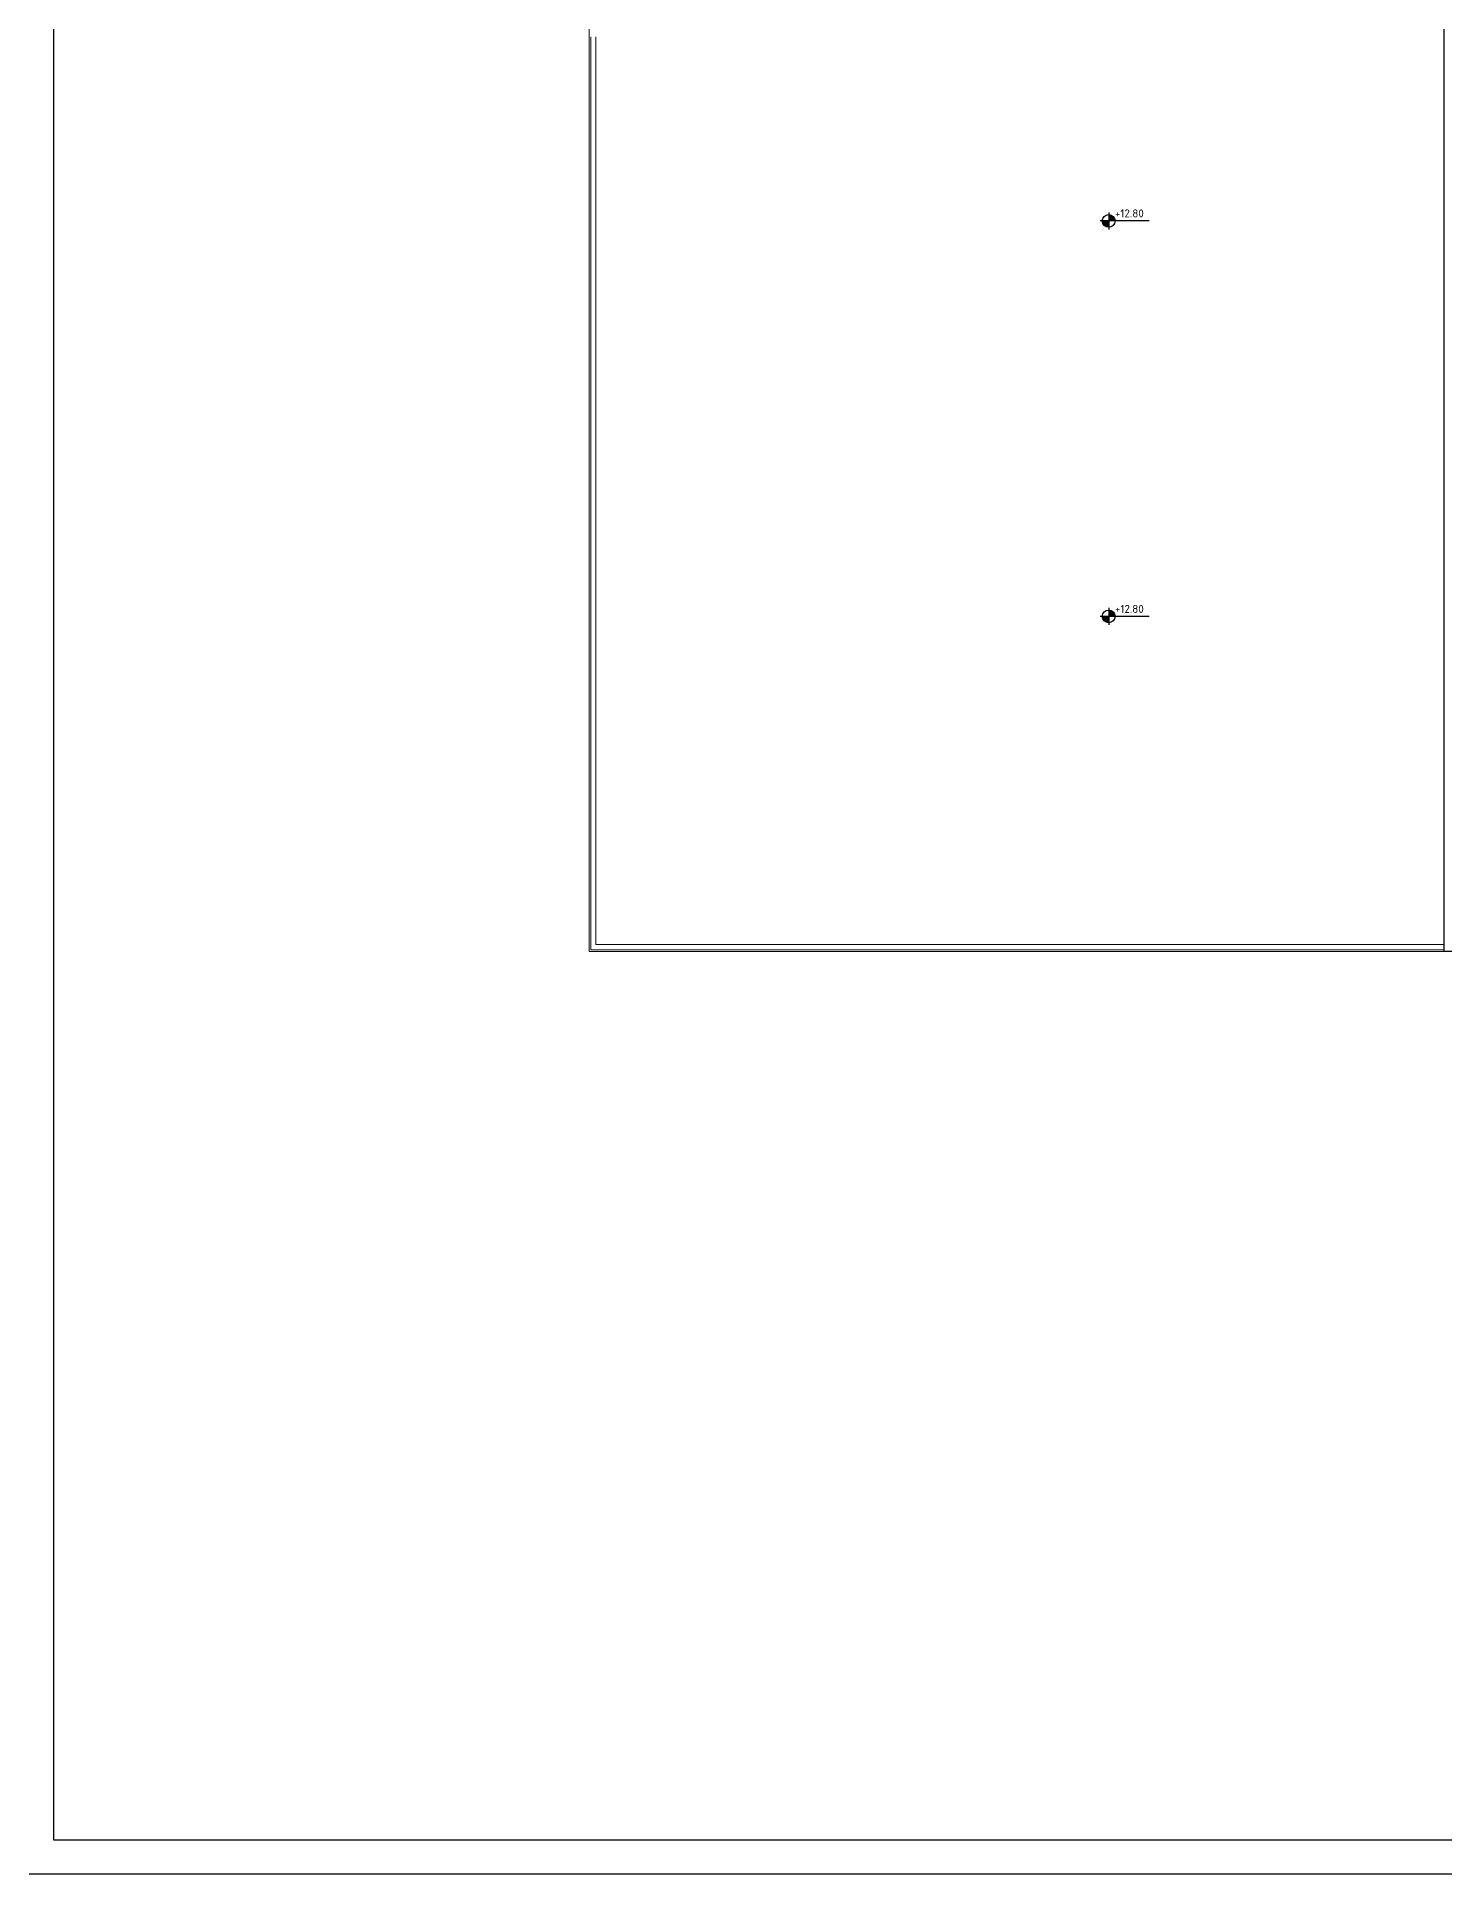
# Model space of a CAD drawing. Header units: millimetres. Extents: x 1443065 to 1517367, y 3763150 to 3779068.
# Drawn here: x 1506406 to 1510521, y 3763150 to 3768520 of the extents above; entities that cross this region are included whole.
import ezdxf
from ezdxf.enums import TextEntityAlignment as Align

# ---------------------------------------------------------------- set-up
doc = ezdxf.new("R2010")
doc.units = ezdxf.units.MM
doc.layers.add('GOR-2', color=139, linetype='Continuous', lineweight=5)
for name, color, linetype in [('m-TFR_vitrifiye', 1, 'Continuous'), ('m-YAZ_kot', 7, 'Continuous'), ('m-YAZ_pafta', 7, 'Continuous')]:
    doc.layers.add(name, color=color, linetype=linetype)
doc.styles.add('mono', font='isocpeur.ttf')
doc.styles.get("Standard").update_dxf_attribs({"font": 'arial.ttf'})

# ---------------------------------------------------------------- blocks, each defined once
blk = doc.blocks.new('m-plankot')
h = blk.add_hatch(color=256)
h.paths.add_polyline_path([(0, 0.144), (0, 0), (0.144, 0, 0.414214)])
h.paths.add_polyline_path([(0, -0.144), (0, 0), (-0.144, 0, 0.414214)])
for p, q in [((0.914, 0), (-0.192, 0)), ((0, 0.192), (0, -0.192))]:
    blk.add_line(p, q)
blk.add_circle((0, 0), 0.144)
blk.add_attdef('INCEKOT', (0.187, 0.1), '', height=0.18)
blk.add_attdef('KABAKOT', text='', height=0.18).set_placement((0.187, -0.1), align=Align.TOP_LEFT)

msp = doc.modelspace()

# ---------------------------------------------------------------- linework, layer by layer
at = {"layer": 'GOR-2'}
for p, q in [((1508020.6, 3765847.1), (1508020.6, 3768756.6)), ((1508020.6, 3765847.1), (1508020.6, 3768520.4)), ((1508025.6, 3765852.1), (1508025.6, 3768520.4)), ((1508025.6, 3765852.1), (1508025.6, 3768520.4)), ((1508040.6, 3765867.1), (1508040.6, 3768520.4)), ((1508040.6, 3765867.1), (1508040.6, 3768520.4)), ((1510520.6, 3765867.1), (1508040.6, 3765867.1)), ((1510520.6, 3765867.1), (1508040.6, 3765867.1)), ((1510520.6, 3765847.1), (1508020.6, 3765847.1)), ((1510520.6, 3765847.1), (1508020.6, 3765847.1)), ((1510520.6, 3765852.1), (1508025.6, 3765852.1)), ((1510520.6, 3765852.1), (1508025.6, 3765852.1))]:
    msp.add_line(p, q, dxfattribs=at)
at = {"layer": 'm-TFR_vitrifiye'}
msp.add_lwpolyline([(1512162.1, 3765847.1), (1510520.6, 3765847.1), (1510520.6, 3769947.1), (1512815.2, 3769947.1), (1512815.2, 3769596.6)], dxfattribs=at)
at = {"layer": 'm-YAZ_pafta'}
for points in [[(1506355.6, 3773149.7), (1517367.4, 3773149.7), (1517367.4, 3763149.7), (1506355.6, 3763149.7)], [(1506455.6, 3773049.7), (1517267.4, 3773049.7), (1517267.4, 3763249.7), (1506455.6, 3763249.7)]]:
    msp.add_lwpolyline(points, close=True, dxfattribs=at)

# ---------------------------------------------------------------- block references
at = {"layer": 'm-YAZ_kot'}
ref = msp.add_blockref('m-plankot', (1509539.5, 3767982.1), dxfattribs=dict(at, xscale=129.9375, yscale=129.9375, zscale=129.9375))
ref.add_attrib('INCEKOT', '+12.80', dxfattribs={"layer": '0', "height": 23.39, "rotation": 0, "style": 'mono'}).set_placement((1509557.9, 3767985.4), align=Align.BOTTOM_LEFT)
ref = msp.add_blockref('m-plankot', (1509539.5, 3766826.1), dxfattribs=dict(at, xscale=129.9375, yscale=129.9375, zscale=129.9375))
ref.add_attrib('INCEKOT', '+12.80', dxfattribs={"layer": '0', "height": 23.39, "rotation": 0, "style": 'mono'}).set_placement((1509557.9, 3766829.4), align=Align.BOTTOM_LEFT)

doc.saveas('drawing.dxf')
